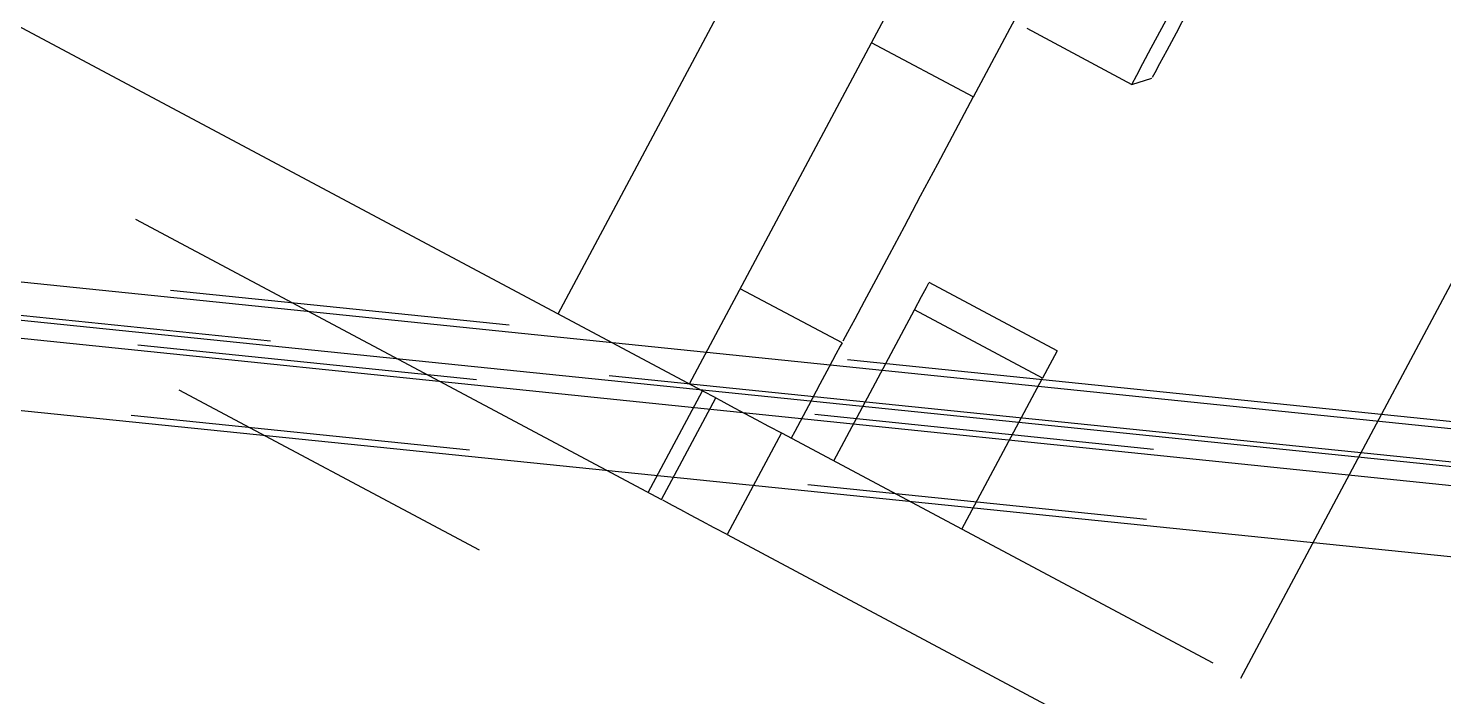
# Model space of a CAD drawing. Extents: x 3 to 592, y 5 to 207.
# Drawn here: x 119.53 to 124.82, y 34.51 to 37.01 of the extents above; entities that cross this region are included whole.
import ezdxf

# ---------------------------------------------------------------- set-up
doc = ezdxf.new("R2010")
doc.units = 0
doc.layers.get('0').update_dxf_attribs({"linetype": 'CONTINUOUS'})

msp = doc.modelspace()

# ---------------------------------------------------------------- linework, layer by layer
at = {"color": 7}
for points in [[(121.510848, 35.942058), (123.341412, 39.373175)], [(121.510848, 35.942058), (123.341412, 39.373175)], [(122.001033, 35.680579), (123.831597, 39.111696)], [(122.001033, 35.680579), (123.831597, 39.111696)], [(123.65228, 36.79885), (123.670977, 36.833422), (123.693555, 36.876461), (123.724952, 36.935022), (123.764111, 37.0084), (123.810324, 37.09483), (123.862536, 37.192903), (123.919686, 37.300147), (123.981069, 37.4148), (124.044922, 37.534391), (124.109833, 37.656805), (124.175097, 37.778866), (124.238949, 37.898458), (124.29998, 38.013111), (124.35713, 38.120355), (124.409694, 38.218427), (124.455908, 38.304858), (124.494713, 38.378236), (124.526111, 38.436797), (124.549041, 38.479836), (124.562799, 38.505589)], [(123.65228, 36.79885), (123.670977, 36.833422), (123.693555, 36.876461), (123.724952, 36.935022), (123.764111, 37.0084), (123.810324, 37.09483), (123.862536, 37.192903), (123.919686, 37.300147), (123.981069, 37.4148), (124.044922, 37.534391), (124.109833, 37.656805), (124.175097, 37.778866), (124.238949, 37.898458), (124.29998, 38.013111), (124.35713, 38.120355), (124.409694, 38.218427), (124.455908, 38.304858), (124.494713, 38.378236), (124.526111, 38.436797), (124.549041, 38.479836), (124.562799, 38.505589)], [(124.590387, 38.439266), (124.572042, 38.405047), (124.549464, 38.362714), (124.518773, 38.304858), (124.48032, 38.232891), (124.434812, 38.147872), (124.383659, 38.051916), (124.327567, 37.946789), (124.267948, 37.834958), (124.206212, 37.718894), (124.143064, 37.601066), (124.080623, 37.483591), (124.019592, 37.369291), (123.961737, 37.260636), (123.907762, 37.159741), (123.859431, 37.069077), (123.817451, 36.990408), (123.782526, 36.925144), (123.756067, 36.87505), (123.737723, 36.841183), (123.728551, 36.823897)], [(124.590387, 38.439266), (124.572042, 38.405047), (124.549464, 38.362714), (124.518773, 38.304858), (124.48032, 38.232891), (124.434812, 38.147872), (124.383659, 38.051916), (124.327567, 37.946789), (124.267948, 37.834958), (124.206212, 37.718894), (124.143064, 37.601066), (124.080623, 37.483591), (124.019592, 37.369291), (123.961737, 37.260636), (123.907762, 37.159741), (123.859431, 37.069077), (123.817451, 36.990408), (123.782526, 36.925144), (123.756067, 36.87505), (123.737723, 36.841183), (123.728551, 36.823897)], [(98.883611, 38.029444), (138.183056, 34.007778)], [(100.682778, 37.994167), (138.147778, 34.148889)], [(143.898056, 33.3375), (99.730278, 37.888333)], [(117.883623, 37.87715), (122.049928, 35.654297)], [(117.883623, 37.87715), (122.049928, 35.654297)], [(123.634888, 37.828502), (123.060213, 36.751472)], [(123.634888, 37.828502), (123.060213, 36.751472)], [(143.862778, 33.090556), (99.695, 37.606111)], [(123.260168, 37.008047), (123.652456, 36.79885)], [(123.260168, 37.008047), (123.652456, 36.79885)], [(123.060389, 36.751577), (122.680448, 36.954072)], [(123.060389, 36.751577), (122.680448, 36.954072)], [(123.65228, 36.79885), (123.727422, 36.82178)], [(123.65228, 36.79885), (123.727422, 36.82178)], [(123.060389, 36.751577), (122.993009, 36.625636), (122.926687, 36.501105), (122.862481, 36.380808), (122.802156, 36.267214), (122.746064, 36.162439), (122.696323, 36.068952), (122.653284, 35.988519), (122.618006, 35.92255), (122.591548, 35.872455), (122.573909, 35.839647)], [(123.060389, 36.751577), (122.993009, 36.625636), (122.926687, 36.501105), (122.862481, 36.380808), (122.802156, 36.267214), (122.746064, 36.162439), (122.696323, 36.068952), (122.653284, 35.988519), (122.618006, 35.92255), (122.591548, 35.872455), (122.573909, 35.839647)], [(124.059703, 34.582276), (125.210111, 36.73916)], [(124.059703, 34.582276), (125.210111, 36.73916)], [(119.93327, 36.295713), (121.896576, 35.248321)], [(119.93327, 36.295713), (121.896576, 35.248321)], [(122.570487, 35.833297), (122.190545, 36.035791)], [(122.570487, 35.833297), (122.190545, 36.035791)], [(122.840891, 35.956558), (122.867702, 36.007005), (122.885694, 36.040519), (122.894513, 36.057099)], [(122.840891, 35.956558), (122.867702, 36.007005), (122.885694, 36.040519), (122.894513, 36.057099)], [(123.373303, 35.803769), (122.895289, 36.058828)], [(123.373303, 35.803769), (122.895289, 36.058828)], [(120.064085, 36.030427), (121.327471, 35.900981)], [(120.064085, 36.030427), (121.327471, 35.900981)], [(120.064085, 36.030427), (121.327471, 35.900981)], [(120.064085, 36.030427), (121.327471, 35.900981)], [(119.174205, 35.971216), (120.437591, 35.84177)], [(119.174205, 35.971216), (120.437591, 35.84177)], [(119.174205, 35.971216), (120.437591, 35.84177)], [(119.174205, 35.971216), (120.437591, 35.84177)], [(122.540219, 35.392924), (122.840785, 35.956663)], [(122.540219, 35.392924), (122.840785, 35.956663)], [(123.318799, 35.701605), (122.840785, 35.956663)], [(123.318799, 35.701605), (122.840785, 35.956663)], [(121.205848, 35.694952), (119.942462, 35.8244)], [(121.205848, 35.694952), (119.942462, 35.8244)], [(121.205848, 35.694952), (119.942462, 35.8244)], [(121.205848, 35.694952), (119.942462, 35.8244)], [(122.570487, 35.833297), (122.564137, 35.82095), (122.547909, 35.791316), (122.522862, 35.743691), (122.48829, 35.679486), (122.445251, 35.5987), (122.394451, 35.503097), (122.381045, 35.47805)], [(122.570487, 35.833297), (122.564137, 35.82095), (122.547909, 35.791316), (122.522862, 35.743691), (122.48829, 35.679486), (122.445251, 35.5987), (122.394451, 35.503097), (122.381045, 35.47805)], [(122.590857, 35.771535), (128.907786, 35.124305)], [(122.590857, 35.771535), (128.907786, 35.124305)], [(122.590857, 35.771535), (128.907786, 35.124305)], [(122.590857, 35.771535), (128.907786, 35.124305)], [(123.373303, 35.803769), (123.363778, 35.785778), (123.345787, 35.752264), (123.318623, 35.701464)], [(123.373303, 35.803769), (123.363778, 35.785778), (123.345787, 35.752264), (123.318623, 35.701464)], [(121.700977, 35.712323), (128.017905, 35.065092)], [(121.700977, 35.712323), (128.017905, 35.065092)], [(121.700977, 35.712323), (128.017905, 35.065092)], [(121.700977, 35.712323), (128.017905, 35.065092)], [(123.018127, 35.137972), (123.318693, 35.701711)], [(123.018127, 35.137972), (123.318693, 35.701711)], [(120.095684, 35.65804), (121.216201, 35.060259)], [(120.095684, 35.65804), (121.216201, 35.060259)], [(121.847363, 35.274532), (122.049858, 35.654474)], [(121.847363, 35.274532), (122.049858, 35.654474)], [(121.896399, 35.248391), (122.098894, 35.628333)], [(121.896399, 35.248391), (122.098894, 35.628333)], [(122.050034, 35.654439), (122.098012, 35.629039)], [(122.050034, 35.654439), (122.098012, 35.629039)], [(122.099035, 35.628262), (122.117732, 35.618385), (122.14031, 35.60639), (122.170649, 35.58981), (122.208043, 35.570054), (122.250376, 35.547476), (122.296237, 35.523135), (122.344215, 35.497382)], [(122.099035, 35.628262), (122.117732, 35.618385), (122.14031, 35.60639), (122.170649, 35.58981), (122.208043, 35.570054), (122.250376, 35.547476), (122.296237, 35.523135), (122.344215, 35.497382)], [(121.179954, 35.432521), (119.916569, 35.561968)], [(121.179954, 35.432521), (119.916569, 35.561968)], [(121.179954, 35.432521), (119.916569, 35.561968)], [(121.179954, 35.432521), (119.916569, 35.561968)], [(123.732619, 35.436058), (122.469234, 35.565505)], [(123.732619, 35.436058), (122.469234, 35.565505)], [(123.732619, 35.436058), (122.469234, 35.565505)], [(123.732619, 35.436058), (122.469234, 35.565505)], [(122.344145, 35.497523), (122.14165, 35.117581)], [(122.344145, 35.497523), (122.14165, 35.117581)], [(122.344145, 35.497523), (123.954279, 34.63857)], [(122.344145, 35.497523), (123.954279, 34.63857)], [(123.706726, 35.173626), (122.44334, 35.303074)], [(123.706726, 35.173626), (122.44334, 35.303074)], [(123.706726, 35.173626), (122.44334, 35.303074)], [(123.706726, 35.173626), (122.44334, 35.303074)], [(122.141474, 35.117652), (122.093496, 35.143052), (122.047635, 35.167746), (122.005302, 35.190324), (121.96826, 35.21008), (121.937568, 35.226307), (121.914991, 35.238302), (121.901232, 35.24571)], [(122.141474, 35.117652), (122.093496, 35.143052), (122.047635, 35.167746), (122.005302, 35.190324), (121.96826, 35.21008), (121.937568, 35.226307), (121.914991, 35.238302), (121.901232, 35.24571)], [(122.141474, 35.117652), (123.751608, 34.258699)], [(122.141474, 35.117652), (123.751608, 34.258699)]]:
    msp.add_lwpolyline(points, dxfattribs=at)

doc.saveas('drawing.dxf')
